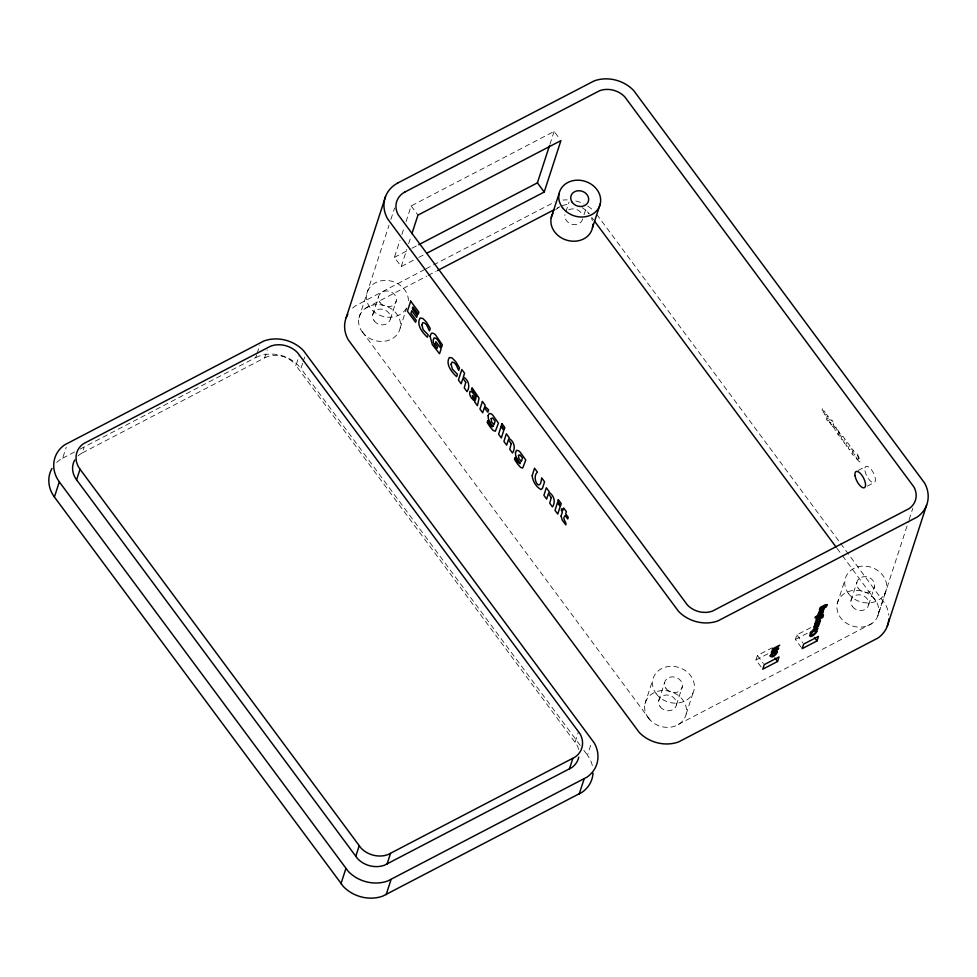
<?xml version="1.0" encoding="UTF-8"?>
<svg xmlns="http://www.w3.org/2000/svg" width="977" height="977" viewBox="0 0 977 977"><rect width="100%" height="100%" fill="white"/><g stroke="black" fill="none" stroke-linecap="round" stroke-linejoin="round"><path stroke-width="0.73" stroke-dasharray="4.88 3.66" d="M56.666 462.487A33.426 28.467 18 0 1 59.67 460.02L62.662 458.201L66.241 447.197M77.928 456.003A22.764 19.393 18 0 1 79.98 454.329L82.312 452.901L84.034 447.6M80.212 449.041L255.742 357.558L256.633 354.81M257.085 353.43L259.76 345.186M82.312 452.901L264.645 357.863L267.222 349.925M578.628 749.493A22.764 19.393 18 0 0 576.65 744.498L295.97 365.471L299.414 354.883M580.216 745.402L300.904 368.524L302.687 363.029M303.139 361.649L305.374 354.773M358.938 318.013L389.017 225.198M390.885 219.446L394.623 207.942M372.689 314.826L378.587 296.666M413.381 260.236L401.242 266.562L394.427 257.378L400.008 240.232M401.865 234.517L404.185 227.372M406.041 221.657L411.146 205.939L554.118 131.419L560.077 139.455M401.242 266.562L406.811 249.416M408.667 243.7L410.987 236.556M390.373 319.125L396.271 300.965M400.191 328.04L406.664 308.097M549.941 144.278L554.118 131.419M565.866 211.814L569.041 202.044M584.002 214.72L586.273 207.735M575.123 742.129L578.555 731.541M592.331 765.565A33.426 28.467 18 0 0 589.436 758.225L587.47 755.197L591.048 744.193M644.942 703.928L652.807 679.723M658.706 700.741L664.604 682.581M676.377 705.04L682.276 686.88M686.208 713.955L694.073 689.75M761.059 666.888L755.954 660L757.431 655.457L772.221 647.751M801.348 647.482L795.388 639.447L796.866 634.903L811.655 627.197M837.216 603.713L845.081 579.508M850.967 600.525L856.866 582.377M868.651 604.824L874.549 586.664M878.47 613.739L886.334 589.534M877.81 616.011A21.262 18.111 18 0 0 853.434 590.426A21.262 18.111 18 0 0 842.296 619.748A21.262 18.111 18 0 0 877.81 616.011L908.634 521.156M909.098 519.715L912.836 508.211M365.496 308.256L426.778 276.125M871.924 623.497L675.144 726.058M394.427 257.378L410.621 248.94M411.964 248.231L417.362 245.422M418.779 257.427L425.52 253.91M62.662 458.201L74.814 451.862M424.629 269.53L355.469 305.85A33.426 28.467 18 0 0 350.694 310.149M425.972 268.834L554.826 201.934M428.121 275.429L436.194 271.215M557.305 208.089L559.992 206.684M858.172 470.487L865.573 466.627M867.271 486.143L874.671 482.296M755.954 660L770.743 652.294M795.388 639.447L810.177 631.728M255.742 357.558L259.027 356.117A33.426 28.467 18 0 1 298.522 365.716L300.904 368.524M264.645 357.863L267.209 356.739A22.764 19.393 18 0 1 294.114 363.273L295.97 365.471M587.385 211.789L589.033 213.743M650.023 719.964L360.892 329.847M596.703 214.354L839.744 542.284M840.647 543.505L885.235 604.055A33.426 28.467 18 0 1 888.752 615.168M591.757 217.419L593.576 219.874M837.008 548.329L841.551 554.46M842.455 555.681L876.516 601.905M796.866 634.903L802.825 642.939M757.431 655.457L763.379 663.505M411.146 205.939L417.961 215.123M583.843 750.299L587.47 755.197M562.935 200.077A33.426 28.467 18 0 1 567.197 199.882M575.807 200.969A33.426 28.467 18 0 1 584.002 203.961M587.763 206.11A33.426 28.467 18 0 1 593.344 210.543M555.852 209.603A21.25 18.099 18 0 1 558.82 207.344M562.276 205.695A21.25 18.099 18 0 1 570.141 204.388M582.036 207.625A21.25 18.099 18 0 1 589.082 213.816M591.586 218.286A21.25 18.099 18 0 1 592.331 220.655M582.634 218.909A9.111 7.755 18 0 1 572.18 224.356A9.111 7.755 18 0 1 564.962 214.61M568.687 209.872A9.111 7.755 18 0 1 582.268 214.818M406.371 308.243A21.25 18.099 18 0 1 371.871 309.831A21.25 18.099 18 0 1 380.383 280.961A21.25 18.099 18 0 1 408.374 301.478M840.904 434.948C840.476 438.649 837.033 433.519 836.532 432.152C844.433 441.873 831.158 419.28 840.904 434.948M858.661 458.225C858.001 462.695 855.278 454.085 855.058 457.004C868.431 473.613 850.711 440.957 858.661 458.225M829.497 419.548C826.224 425.703 822.61 406.884 829.058 417.863A2.943 1.185 62.5 0 1 829.497 419.548M855.009 453.963C851.736 460.13 848.121 441.299 854.57 452.29A2.943 1.185 62.5 0 1 855.009 453.963M839.78 433.422L838.388 431.553L839.78 433.422M835.225 427.731C834.492 430.82 832.746 424.103 832.477 426.705C832.88 428.195 836.336 432.518 836.459 428.854A2.968 1.197 62.5 0 0 835.897 427.047L833.43 423.786L833.137 424.665L835.225 427.731M828.276 418.229C826.2 421.637 826.554 412.563 828.276 418.229M853.788 452.656C851.712 456.064 852.066 446.99 853.788 452.656M822.426 408.691L822.097 409.681L823.55 411.757L822.842 413.93L824.014 415.518L825.077 412.27L823.196 409.851A2.662 1.075 62.5 0 0 822.561 408.862L822.426 408.691M829.546 421.917L831.305 425.093L832.404 423.175L832.892 423.823L832.941 421.539L831.757 419.951L831.464 420.879L830.365 419.402L831.232 421.588L830.633 423.2L829.546 421.917M841.783 436.438L841.087 438.563L842.272 440.151L842.943 438.172L843.725 438.514L844.348 439.626L843.591 441.934L844.775 443.521L845.826 440.273L842.882 436.279L841.783 436.438M846.534 442.862L845.85 444.987L847.035 446.574L847.706 444.596L848.488 444.938L849.098 446.049L848.354 448.358L849.526 449.945L850.588 446.697L847.645 442.703L846.534 442.862M864.963 470.767A9.111 3.664 62.5 0 0 873.804 482.699A9.111 3.664 62.5 0 0 871.594 469.925A9.111 3.664 62.5 0 0 864.963 470.767M362.308 332.021A21.25 18.099 18 0 0 398.506 332.449A21.25 18.099 18 0 0 377.867 304.604A21.25 18.099 18 0 0 362.308 332.021M648.325 717.936A21.25 18.099 18 0 0 684.523 718.364A21.25 18.099 18 0 0 663.884 690.519A21.25 18.099 18 0 0 648.325 717.936M656.19 693.731A21.25 18.099 18 0 0 692.388 694.158A21.25 18.099 18 0 0 671.749 666.314A21.25 18.099 18 0 0 656.19 693.731M666.045 688.59A9.111 7.755 18 0 0 681.567 688.773A9.111 7.755 18 0 0 672.713 676.841A9.111 7.755 18 0 0 666.045 688.59M660.147 706.737A9.111 7.755 18 0 0 675.669 706.933A9.111 7.755 18 0 0 666.815 694.989A9.111 7.755 18 0 0 660.147 706.737M848.451 593.515A21.25 18.099 18 0 0 884.661 593.943A21.25 18.099 18 0 0 864.022 566.098A21.25 18.099 18 0 0 848.451 593.515M858.319 588.374A9.111 7.755 18 0 0 873.829 588.557A9.111 7.755 18 0 0 864.987 576.625A9.111 7.755 18 0 0 858.319 588.374M852.42 606.534A9.111 7.755 18 0 0 867.93 606.717A9.111 7.755 18 0 0 859.088 594.773A9.111 7.755 18 0 0 852.42 606.534M380.029 302.675A9.111 7.755 18 0 0 395.551 302.858A9.111 7.755 18 0 0 386.697 290.926A9.111 7.755 18 0 0 380.029 302.675M374.13 320.822A9.111 7.755 18 0 0 389.652 321.018A9.111 7.755 18 0 0 380.798 309.074A9.111 7.755 18 0 0 374.13 320.822"/><path stroke-width="1.47" d="M816.039 624.987L816.125 626.501L818.286 625.524A2.125 0.721 -36.5 0 0 819.044 624.718L819.862 622.141C815.38 621.25 811.069 632.095 816.015 625.011M593.027 773.125A33.426 28.467 18 0 1 582.207 792.188L382.85 896.092A33.426 28.467 18 0 1 343.342 886.493L54.394 497.012L59.316 481.881L57.35 478.852A33.426 28.467 18 0 1 64.58 444.889L263.937 340.985A33.426 28.467 18 0 1 303.444 350.584L594.346 743.106A33.426 28.467 18 0 1 587.128 777.057L387.771 880.961A33.426 28.467 18 0 1 348.264 871.374L59.316 481.881M578.763 757.163A22.764 19.393 18 0 1 571.728 767.617L384.498 865.219A22.764 19.393 18 0 1 357.594 858.673L76.585 479.829L80.029 469.229L78.49 466.859A22.764 19.393 18 0 1 83.411 443.741L270.653 346.151A22.764 19.393 18 0 1 297.558 352.685L580.094 733.91A22.764 19.393 18 0 1 575.172 757.028L387.93 854.619A22.764 19.393 18 0 1 361.026 848.085L80.029 469.229M346.2 317.623L385.524 196.597M411.915 233.698L417.961 215.123L560.92 140.603L544.213 192.042L426.864 253.202M418.706 244.714L537.399 182.858L549.477 145.707M551.199 217.798L559.076 193.593M340.973 883.684L345.882 868.553M355.738 856.475L359.17 845.887M592.465 227.824L600.33 203.619M387.063 864.083L390.495 853.495M386.135 894.651L391.044 879.52M569.383 769.046L572.827 758.457M579.214 794.008L584.124 778.889M777.545 661.478L779.023 656.935L764.234 664.653L762.756 669.184L777.545 661.478L774.993 658.034M816.992 640.924L818.47 636.381L803.68 644.087L802.202 648.63L816.992 640.924L814.439 637.48M887.275 626.233L926.599 505.194M437.537 270.519L554.618 209.493M821.303 616.389C823.904 614.838 819.959 619.76 822.939 617.195L823.452 614.814L816.857 617.83L816.088 619.833A3.041 1.026 -36.5 0 0 816.222 620.456L819.996 618.844A2.333 0.782 -36.5 0 0 821.083 617.782L821.449 617.085A2.772 0.928 -36.5 0 0 821.364 616.524L821.205 616.438M594.48 221.095L836.104 547.108M537.399 182.858L544.213 192.042M76.585 479.829L75.046 477.448A22.764 19.393 18 0 1 74.74 460.045M54.394 497.012L52.44 493.983A33.426 28.467 18 0 1 51.989 468.423M347.788 314.24A33.426 28.467 18 0 0 348.239 339.801L639.141 732.323A33.426 28.467 18 0 0 678.649 741.909L878.005 638.005A33.426 28.467 18 0 0 888.826 618.954M592.795 224.258A21.25 18.099 18 0 1 567.393 240.366A21.25 18.099 18 0 1 552.884 213.377M421.844 324.73L423.139 329.689L428.182 334.818L427.401 337.224C422.504 332.778 415.982 324.645 420.134 318.026L422.87 318.465L426.522 322.227L430.246 328.467L429.453 330.91C427.779 328.101 426.79 322.679 422.833 322.593L421.844 324.73M451.093 364.189L452.388 369.147L457.431 374.276L456.65 376.682C451.753 372.237 445.231 364.103 449.371 357.497L452.107 357.924L455.758 361.685L459.495 367.926L458.702 370.368C457.028 367.56 456.039 362.137 452.082 362.052L451.093 364.189M532.209 475.628C532.538 481.148 536.19 486.986 541.026 489.587L542.491 488.244L544.58 481.82L541.649 477.851C540.269 494.374 531.024 477.326 537.435 472.172L534.504 468.215L532.209 475.628M430.027 336.161L432.298 344.6L439.54 353.735L441.152 348.765L435.925 341.718L435.315 343.611L437.574 346.664L436.927 348.642C434.765 345.785 431.492 341.278 434.106 337.847C438.453 338.201 439.699 344.063 441.58 347.238L442.349 344.881L435.51 334.891A9.404 3.774 62.5 0 0 431.407 333.291L430.027 336.161M816.967 624.889L818.323 624.047L816.967 624.889M465.76 382.251L464.258 387.918L467.006 391.63C470.523 386.648 468.496 379.76 463.367 377L464.588 373.226L461.84 369.526L458.421 380.053L461.168 383.753L462.915 378.368L465.76 382.251M476.373 396.271L476.349 397.004L471.915 391.96L469.949 391.374C468.496 395.111 471.928 399.312 474.956 401.205L474.7 402.011L477.423 405.675L479.048 398.079L472.05 387.735L471.451 389.579L476.373 396.271M511.252 443.619L509.75 449.298L512.498 452.998C516.003 448.016 513.975 441.14 508.846 438.368L509.127 437.537L506.379 433.825L503.912 441.421L506.66 445.121L508.406 439.748L511.252 443.619M551.236 497.574L549.733 503.24L552.469 506.953C555.986 501.97 553.959 495.083 548.83 492.323L549.111 491.48L546.363 487.779L543.896 495.363L546.644 499.076L548.39 493.69L551.236 497.574M561.103 516.076L562.239 520.143L565.805 524.844C566.904 521.767 561.457 519.19 565.158 515.514L567.71 518.97L568.248 517.322L565.695 513.865L566.404 511.692L563.656 507.991L562.947 510.153L561.824 508.638L561.287 510.287L562.41 511.814L561.103 516.076M827.067 604.751L826.322 606.79C823.562 609.379 826.994 604.213 824.747 606.119A2.772 0.928 -36.5 0 1 824.832 606.68L824.466 607.364A2.333 0.782 -36.5 0 1 823.379 608.439L819.605 610.051A3.041 1.026 -36.5 0 1 819.471 609.428L820.24 607.425L825.614 604.653L827.067 604.751M817.468 618.759C819.276 620.517 822.793 613.776 817.468 618.759M820.851 608.353C822.658 610.112 826.176 603.371 820.851 608.353M488.134 415.713L488.39 418.95L490.845 423.639A6.473 2.601 62.5 0 0 492.909 425.764L493.532 426.143C491.431 429.086 489.147 421.783 487.779 420.574L487.169 422.479L490.307 427.181L493.226 430.503L495.351 431.211L498.465 423.151L493.483 416.129A7.095 2.846 62.5 0 0 491.113 413.772L489.196 413.491L488.134 415.713M515.465 452.595L515.722 455.819L518.176 460.521A6.473 2.601 62.5 0 0 520.24 462.634C521.034 466.42 515.429 459.117 515.111 457.444L514.488 459.349L517.639 464.063L520.546 467.372L522.683 468.081L525.785 460.02L520.802 452.998A7.095 2.846 62.5 0 0 518.445 450.641L516.528 450.373L515.465 452.595M813.975 629.847L817.859 628.333L817.517 629.383L810.165 633.206L810.507 632.168C813.426 631.069 813.841 626.599 818.579 626.11L813.975 629.847M819.605 612.53L823.477 611.016L823.147 612.054L817.834 614.826L819.153 611.663L824.209 608.793L819.605 612.53M815.636 631.777C815.136 633.609 812.901 634.965 811.081 635.026C813.084 631.875 810.898 632.803 809.603 635.404C810.837 640.314 821.034 627.405 815.636 631.777M491.175 418.583L491.602 421.82L494.02 424.641L495.144 421.197L492.591 417.936L491.175 418.583M518.506 455.453L518.934 458.702L521.352 461.51L522.475 458.066L519.923 454.806L518.506 455.453M472.441 395.551L472.856 397.346L475.347 400.02L475.86 398.445L472.441 395.551M776.202 652.624C771.488 659.109 769.4 652.929 776.202 652.624M770.169 655.946C773.149 660.733 783.493 645.516 772.294 653.259A3.823 1.282 -36.5 0 0 770.706 654.883L770.169 655.946M817.004 621.335L816.967 621.995L820.521 620.139L820.179 621.189L814.867 623.949L815.551 622.239A2.662 0.892 -36.5 0 1 815.587 621.726L817.26 620.749L817.004 621.335M410.682 301.136L407.409 311.211L415.604 322.263L416.239 320.322L410.951 313.19L411.757 310.698L416.666 317.317L417.301 315.376L412.392 308.744L412.953 307.01L418.241 314.142L418.877 312.2L410.682 301.136M482.406 401.486L479.939 409.07L482.687 412.782L484.336 407.702L487.841 412.16L488.598 409.839L484.787 406.31L485.154 405.186L482.406 401.486M501.922 423.603L501.323 425.459L504.217 429.367L504.828 427.523L501.922 423.603M501.054 426.644L498.575 434.228L501.323 437.94L503.79 430.344L501.054 426.644M558.331 499.723L557.733 501.567L560.639 505.488L561.238 503.631L558.331 499.723M557.464 502.752L554.997 510.348L557.745 514.061L560.212 506.465L557.464 502.752M771.745 651.464L771.305 652.795L778.339 649.131L778.669 648.105L773.845 650.621L779.622 645.199L772.587 648.862L772.257 649.888L776.275 647.788L771.745 651.464M815.49 616.841L815.123 617.94L816.772 616.169L815.49 616.841M817.517 615.803L817.175 616.853L822.487 614.081L822.817 613.043L817.517 615.803M397.786 182.992L394.793 184.812A33.426 28.467 18 0 0 387.564 218.775L678.478 611.284A33.426 28.467 18 0 0 717.973 620.883L917.33 516.98A33.426 28.467 18 0 0 924.56 483.017L633.658 90.507A33.426 28.467 18 0 0 594.15 80.908L397.786 182.992M404.918 192.005L402.854 193.275A21.262 18.111 18 0 0 398.25 214.867L687.381 604.983A21.262 18.111 18 0 0 712.502 611.089L909.282 508.516A21.262 18.111 18 0 0 913.874 486.925L624.743 96.808A21.262 18.111 18 0 0 599.622 90.714L404.918 192.005M855.095 475.909A9.111 3.664 62.5 0 0 863.949 487.841A9.111 3.664 62.5 0 0 861.738 475.066A9.111 3.664 62.5 0 0 855.095 475.909M562.447 207.6A21.25 18.099 18 0 0 598.645 208.028A21.25 18.099 18 0 0 578.005 180.183A21.25 18.099 18 0 0 562.447 207.6M572.302 202.459A9.111 7.755 18 0 0 587.824 202.642A9.111 7.755 18 0 0 578.97 190.71A9.111 7.755 18 0 0 572.302 202.459"/></g></svg>
